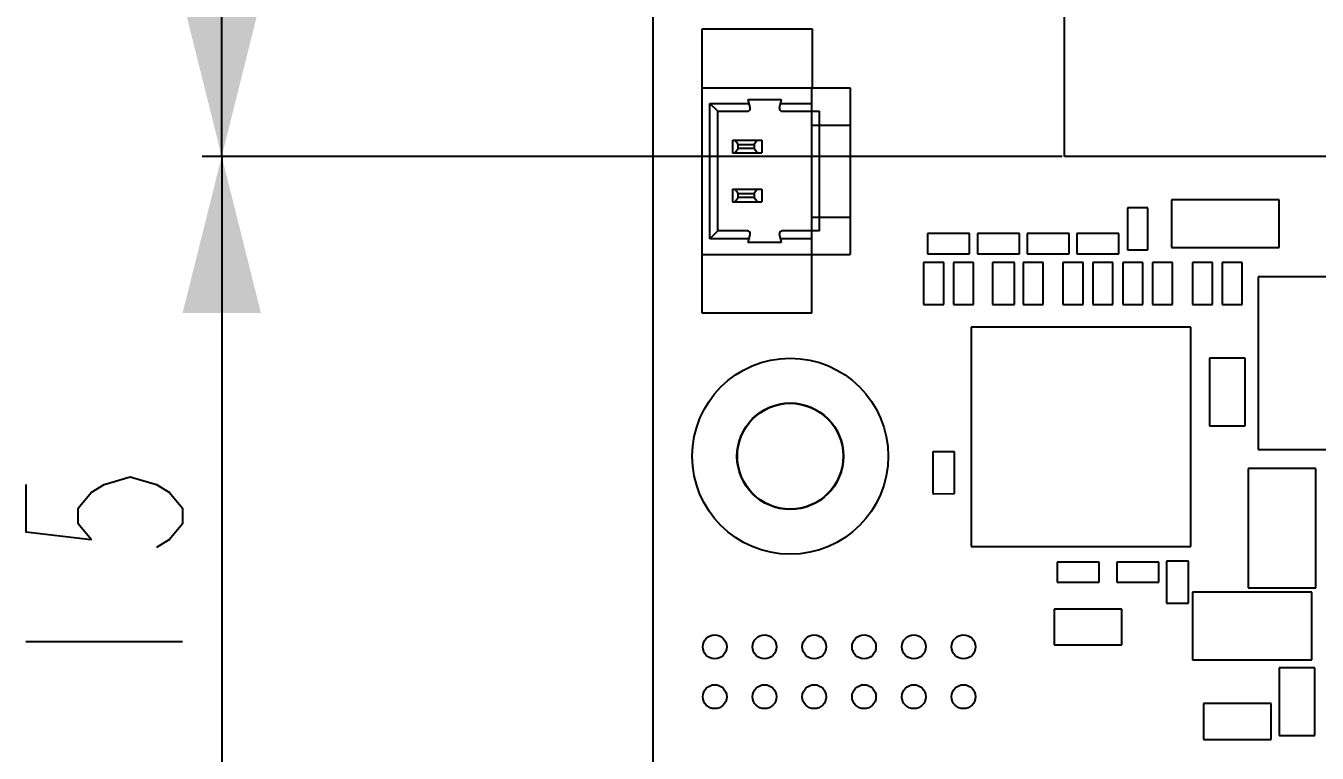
# Model space of a CAD drawing. Header units: millimetres. Extents: x 15 to 418, y 12 to 300.
# Drawn here: x 294.78 to 327.73, y 139.3 to 157.85 of the extents above; entities that cross this region are included whole.
import ezdxf

# ---------------------------------------------------------------- set-up
doc = ezdxf.new("R2010")
doc.units = ezdxf.units.MM
doc.header["$LTSCALE"] = 23.1
doc.layers.get('0').update_dxf_attribs({"linetype": 'CONTINUOUS'})
doc.styles.get("Standard").update_dxf_attribs({"font": 'txt', "width": 0.8})
doc.dimstyles.new('DIMSTYLE_1', dxfattribs={"dimtxt": 4, "dimasz": 4, "dimexe": 0.5, "dimexo": 0.0625, "dimgap": 1, "dimtad": 0, "dimtih": 1, "dimtoh": 1, "dimdsep": 46, "dimtxsty": 'Standard', "dimblk": '_FILLED', "dimblk1": '_FILLED', "dimblk2": '_FILLED', "dimcen": 0.09, "dimadec": 0, "dimazin": 0, "dimtp": 0.01, "dimtm": 0.01, "dimtfac": 1, "dimtofl": 0, "dimtmove": 0, "dimatfit": 3, "dimldrblk": '_FILLED', "dimfxl": 0, "dimtolj": 1, "dimarcsym": 0})

# ---------------------------------------------------------------- blocks, each defined once
blk = doc.blocks.new('_FILLED')
at = {"color": 0, "linetype": 'ByBlock'}
blk.add_solid([(0, 0), (-1, 0.25), (-1, -0.25)], dxfattribs=at)
blk = doc.blocks.new('*D9')
at = {"color": 2, "linetype": 'Continuous', "transparency": 16777216}
for p, q in [((321.223, 189.522), (299.278, 189.522)), ((299.778, 189.522), (299.778, 172.022)), ((299.778, 154.522), (299.778, 172.022)), ((321.223, 154.522), (299.278, 154.522))]:
    blk.add_line(p, q, dxfattribs=at)
at = {"color": 2, "linetype": 'Continuous', "transparency": 16777216, "xscale": 4, "yscale": 4, "zscale": 4}
for p, rotation in [((299.778, 189.522), 90), ((299.778, 154.522), 270)]:
    blk.add_blockref('_FILLED', p, dxfattribs=dict(at, rotation=rotation))
blk = doc.blocks.new('*D12')
at = {"color": 2, "linetype": 'Continuous', "transparency": 16777216}
for p, q in [((321.223, 154.522), (299.278, 154.522)), ((299.778, 154.522), (299.778, 138.947)), ((299.778, 123.372), (299.778, 138.947)), ((313.723, 123.372), (299.278, 123.372))]:
    blk.add_line(p, q, dxfattribs=at)
at = {"color": 2, "linetype": 'Continuous', "transparency": 16777216, "xscale": 4, "yscale": 4, "zscale": 4}
for p, rotation in [((299.778, 154.522), 90), ((299.778, 123.372), 270)]:
    blk.add_blockref('_FILLED', p, dxfattribs=dict(at, rotation=rotation))

msp = doc.modelspace()

# ---------------------------------------------------------------- linework, layer by layer
at = {"color": 7, "linetype": 'Continuous'}
for p, q in [((310.786, 126.372), (310.786, 205.372)), ((321.286, 154.522), (321.286, 189.522)), ((312.036, 150.522), (312.036, 157.772)), ((312.036, 157.772), (314.848, 157.772)), ((314.848, 157.772), (314.848, 156.272)), ((312.036, 156.272), (315.816, 156.272)), ((314.836, 150.522), (314.836, 156.272)), ((315.816, 156.272), (315.816, 152.022)), ((313.259, 155.758), (313.209, 155.972)), ((313.209, 155.972), (314.062, 155.972)), ((314.012, 155.758), (314.062, 155.972)), ((312.236, 152.422), (312.236, 155.872)), ((312.436, 155.672), (312.236, 155.872)), ((312.236, 155.872), (313.232, 155.872)), ((312.436, 152.622), (312.436, 155.672)), ((312.436, 155.672), (313.191, 155.672)), ((314.039, 155.872), (314.836, 155.872)), ((314.081, 155.672), (315.036, 155.672)), ((315.036, 152.622), (315.036, 155.672)), ((314.836, 155.322), (315.816, 155.322)), ((312.811, 154.932), (312.811, 154.612)), ((312.811, 154.932), (313.561, 154.932)), ((312.961, 154.822), (312.875, 154.932)), ((313.441, 154.932), (313.361, 154.822)), ((313.561, 154.932), (313.561, 154.612)), ((312.811, 154.612), (313.561, 154.612)), ((312.875, 154.612), (312.961, 154.722)), ((312.961, 154.722), (312.961, 154.822)), ((312.961, 154.822), (313.361, 154.822)), ((313.361, 154.722), (312.961, 154.722)), ((313.361, 154.822), (313.361, 154.722)), ((313.441, 154.612), (313.361, 154.722)), ((345.286, 154.522), (321.286, 154.522)), ((312.811, 153.682), (312.811, 153.362)), ((312.811, 153.682), (313.561, 153.682)), ((312.961, 153.572), (312.875, 153.682)), ((313.441, 153.682), (313.361, 153.572)), ((313.561, 153.682), (313.561, 153.362)), ((312.811, 153.362), (313.561, 153.362)), ((312.875, 153.362), (312.961, 153.472)), ((312.961, 153.472), (312.961, 153.572)), ((312.961, 153.572), (313.361, 153.572)), ((313.361, 153.472), (312.961, 153.472)), ((313.361, 153.572), (313.361, 153.472)), ((313.441, 153.362), (313.361, 153.472)), ((324.017, 153.412), (324.017, 152.193)), ((326.761, 153.412), (324.017, 153.412)), ((326.761, 152.193), (326.761, 153.412)), ((314.836, 152.972), (315.816, 152.972)), ((322.897, 153.211), (322.897, 152.139)), ((323.41, 153.211), (322.897, 153.211)), ((323.41, 152.139), (323.41, 153.211)), ((312.236, 152.422), (312.436, 152.622)), ((313.191, 152.622), (312.436, 152.622)), ((315.036, 152.622), (314.081, 152.622)), ((313.232, 152.422), (312.236, 152.422)), ((313.209, 152.322), (313.259, 152.536)), ((314.062, 152.322), (313.209, 152.322)), ((314.062, 152.322), (314.012, 152.536)), ((314.836, 152.422), (314.039, 152.422)), ((317.792, 152.551), (317.792, 152.038)), ((318.864, 152.551), (317.792, 152.551)), ((318.864, 152.038), (318.864, 152.551)), ((319.062, 152.551), (319.062, 152.038)), ((320.134, 152.551), (319.062, 152.551)), ((320.134, 152.038), (320.134, 152.551)), ((320.332, 152.551), (320.332, 152.038)), ((321.404, 152.551), (320.332, 152.551)), ((321.404, 152.038), (321.404, 152.551)), ((321.602, 152.551), (321.602, 152.038)), ((322.674, 152.551), (321.602, 152.551)), ((322.674, 152.038), (322.674, 152.551)), ((312.036, 152.022), (315.816, 152.022)), ((317.792, 152.038), (318.864, 152.038)), ((319.062, 152.038), (320.134, 152.038)), ((320.332, 152.038), (321.404, 152.038)), ((321.602, 152.038), (322.674, 152.038)), ((322.897, 152.139), (323.41, 152.139)), ((324.017, 152.193), (326.761, 152.193)), ((317.69, 151.814), (317.69, 150.742)), ((318.203, 151.814), (317.69, 151.814)), ((318.203, 150.742), (318.203, 151.814)), ((318.452, 151.814), (318.452, 150.742)), ((318.965, 151.814), (318.452, 151.814)), ((318.965, 150.742), (318.965, 151.814)), ((319.981, 151.814), (319.445, 151.813)), ((319.445, 151.813), (319.445, 150.743)), ((320.005, 151.813), (319.981, 151.814)), ((320.005, 150.743), (320.005, 151.813)), ((320.23, 151.814), (320.23, 150.742)), ((320.743, 151.814), (320.23, 151.814)), ((320.743, 150.742), (320.743, 151.814)), ((321.246, 151.814), (321.246, 150.742)), ((321.759, 151.814), (321.246, 151.814)), ((321.759, 150.742), (321.759, 151.814)), ((322.008, 151.814), (322.008, 150.742)), ((322.521, 151.814), (322.008, 151.814)), ((322.521, 150.742), (322.521, 151.814)), ((322.77, 151.814), (322.77, 150.742)), ((323.283, 151.814), (322.77, 151.814)), ((323.283, 150.742), (323.283, 151.814)), ((323.532, 151.814), (323.532, 150.742)), ((324.045, 151.814), (323.532, 151.814)), ((324.045, 150.742), (324.045, 151.814)), ((324.548, 151.814), (324.548, 150.742)), ((325.061, 151.814), (324.548, 151.814)), ((325.061, 150.742), (325.061, 151.814)), ((325.31, 151.814), (325.31, 150.742)), ((325.823, 151.814), (325.31, 151.814)), ((325.823, 150.742), (325.823, 151.814)), ((326.226, 151.446), (326.226, 147.046)), ((329.226, 151.446), (326.226, 151.446)), ((317.69, 150.742), (318.203, 150.742)), ((318.452, 150.742), (318.965, 150.742)), ((319.445, 150.743), (320.005, 150.743)), ((320.23, 150.742), (320.743, 150.742)), ((321.246, 150.742), (321.759, 150.742)), ((322.008, 150.742), (322.521, 150.742)), ((322.77, 150.742), (323.283, 150.742)), ((323.532, 150.742), (324.045, 150.742)), ((324.548, 150.742), (325.061, 150.742)), ((325.31, 150.742), (325.823, 150.742)), ((314.836, 150.522), (312.036, 150.522)), ((318.906, 150.167), (318.906, 144.567)), ((324.506, 150.167), (318.906, 150.167)), ((324.506, 144.567), (324.506, 150.167)), ((324.983, 149.373), (324.983, 147.646)), ((325.897, 149.373), (324.983, 149.373)), ((325.897, 147.646), (325.897, 149.373)), ((324.983, 147.646), (325.897, 147.646)), ((317.921, 146.987), (317.921, 145.917)), ((318.481, 146.987), (317.921, 146.987)), ((318.481, 145.917), (318.481, 146.987)), ((326.226, 147.046), (329.226, 147.046)), ((327.7, 146.562), (325.973, 146.562)), ((325.973, 146.562), (325.973, 143.514)), ((327.7, 143.514), (327.7, 146.562)), ((317.921, 145.917), (317.944, 145.916)), ((317.944, 145.916), (318.481, 145.917)), ((318.906, 144.567), (324.506, 144.567)), ((321.094, 144.169), (321.094, 143.656)), ((322.166, 144.169), (321.094, 144.169)), ((322.166, 143.656), (322.166, 144.169)), ((323.69, 144.169), (322.618, 144.169)), ((322.618, 144.169), (322.618, 143.656)), ((323.69, 143.656), (323.69, 144.169)), ((324.45, 144.193), (323.89, 144.193)), ((323.89, 144.193), (323.89, 143.123)), ((324.45, 143.123), (324.45, 144.193)), ((321.094, 143.656), (322.166, 143.656)), ((322.618, 143.656), (323.69, 143.656)), ((327.599, 143.404), (324.551, 143.404)), ((324.551, 143.404), (324.551, 141.677)), ((325.973, 143.514), (327.7, 143.514)), ((327.599, 141.677), (327.599, 143.404)), ((323.89, 143.123), (323.913, 143.122)), ((323.913, 143.122), (324.45, 143.123)), ((322.747, 142.972), (321.02, 142.972)), ((321.02, 142.972), (321.02, 142.058)), ((322.747, 142.058), (322.747, 142.972)), ((321.02, 142.058), (322.747, 142.058)), ((324.551, 141.677), (327.599, 141.677)), ((327.675, 141.474), (326.761, 141.474)), ((326.761, 141.474), (326.761, 139.747)), ((327.675, 139.747), (327.675, 141.474)), ((326.557, 140.559), (324.83, 140.559)), ((324.83, 140.559), (324.83, 139.645)), ((326.557, 139.645), (326.557, 140.559)), ((326.761, 139.747), (327.675, 139.747)), ((324.83, 139.645), (326.557, 139.645))]:
    msp.add_line(p, q, dxfattribs=at)
at = {"color": 2, "linetype": 'Continuous'}
msp.add_line((294.778, 142.147), (298.778, 142.147), dxfattribs=at)
msp.add_lwpolyline([(294.778, 146.147), (294.778, 144.947), (296.444, 144.747), (296.111, 145.147), (296.111, 145.547), (296.444, 145.947), (296.778, 146.147), (297.444, 146.347), (298.111, 146.147), (298.444, 145.947), (298.778, 145.547), (298.778, 145.147), (298.444, 144.747), (298.111, 144.547)], dxfattribs=at)
at = {"color": 7, "linetype": 'Continuous'}
for centre, radius in [((314.286, 146.872), 2.5), ((314.286, 146.872), 1.359), ((314.286, 146.872), 1.35), ((312.359, 142.007), 0.305), ((313.629, 142.007), 0.305), ((314.899, 142.007), 0.305), ((316.169, 142.007), 0.305), ((317.439, 142.007), 0.305), ((318.709, 142.007), 0.305), ((312.359, 140.737), 0.305), ((313.629, 140.737), 0.305), ((314.899, 140.737), 0.305), ((316.169, 140.737), 0.305), ((317.439, 140.737), 0.305), ((318.709, 140.737), 0.305)]:
    msp.add_circle(centre, radius, dxfattribs=at)
for centre, start, end in [((313.191, 155.742), 270, 13.1462), ((314.081, 155.742), 166.8538, 270), ((313.191, 152.552), 346.8538, 90), ((314.081, 152.552), 90, 193.1462)]:
    msp.add_arc(centre, 0.07, start, end, dxfattribs=at)

# ---------------------------------------------------------------- dimensions: what is measured, and where the dimension line sits
at = {"color": 2, "linetype": 'Continuous'}
for base, p1, p2, picture, middle in [((299.778, 154.522), (321.286, 189.522), (321.286, 154.522), '*D9', (299.778, 168.822)), ((299.778, 123.372), (321.286, 154.522), (313.786, 123.372), '*D12', (299.778, 130.947))]:
    dim = msp.add_linear_dim(base=base, p1=p1, p2=p2, angle=270, dimstyle='DIMSTYLE_1', override={"dimtad": 1, "dimtih": 0, "dimtoh": 0}, dxfattribs=at)
    dim.commit()
    dim.dimension.update_dxf_attribs({"geometry": picture, "text_midpoint": middle, "dimtype": 160})

doc.saveas('drawing.dxf')
